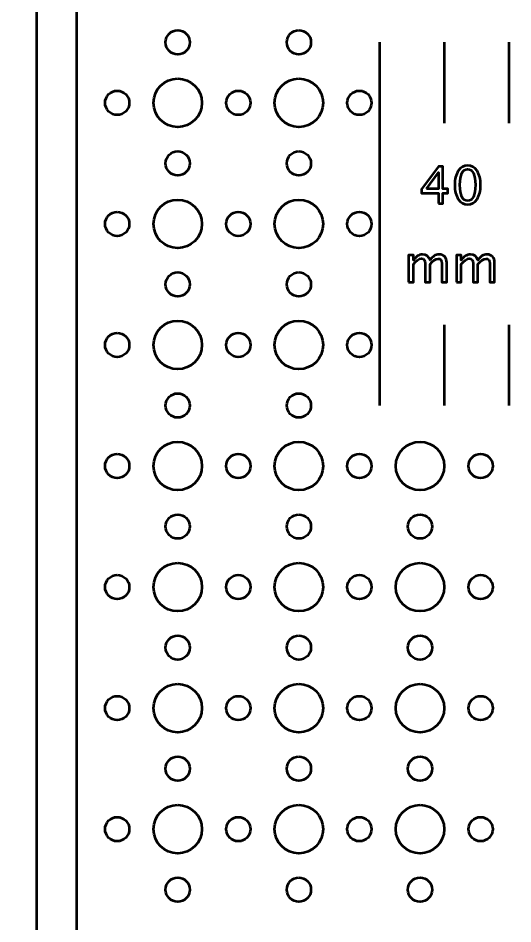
# Model space of a CAD drawing. Header units: centimetres. Extents: x -26.2 to 26.2, y -20.2 to 20.2.
# Drawn here: x -6.48 to -0.35, y -10.16 to 1.07 of the extents above; entities that cross this region are included whole.
import ezdxf

# ---------------------------------------------------------------- set-up
doc = ezdxf.new("R2010")
doc.units = ezdxf.units.CM
doc.header["$MEASUREMENT"] = 0
doc.layers.add('Layer 1', color=7, linetype='Continuous')

msp = doc.modelspace()

# ---------------------------------------------------------------- linework, layer by layer
at = {"layer": 'Layer 1', "lineweight": 53}
msp.add_lwpolyline([(-6.25, -18.98419), (-5.75, -18.98419), (-5.75, 16.01581), (-6.25, 16.01581), (-6.25, -18.98419)], close=True, dxfattribs=at)
for centre, major_axis in [((-4.5, 0.76591), (0, 0.15)), ((-3, 0.76591), (0, 0.15)), ((-4.49999, 0.0159), (0, 0.30001)), ((-2.99999, 0.0159), (0, 0.30001)), ((-5.25, 0.01591), (0, 0.15)), ((-3.75, 0.01591), (0, 0.15)), ((-2.25, 0.01591), (0, 0.15)), ((-4.5, -0.73409), (0, 0.15)), ((-3, -0.73409), (0, 0.15)), ((-4.49999, -1.4841), (0, 0.30001)), ((-2.99999, -1.4841), (0, 0.30001)), ((-5.25, -1.48409), (0, 0.15)), ((-3.75, -1.48409), (0, 0.15)), ((-2.25, -1.48409), (0, 0.15)), ((-4.5, -2.23409), (0, 0.15)), ((-3, -2.23409), (0, 0.15)), ((-4.49999, -2.9841), (0, 0.30001)), ((-2.99999, -2.9841), (0, 0.30001)), ((-5.25, -2.98409), (0, 0.15)), ((-3.75, -2.98409), (0, 0.15)), ((-2.25, -2.98409), (0, 0.15)), ((-4.5, -3.73409), (0, 0.15)), ((-3, -3.73409), (0, 0.15)), ((-4.49999, -4.4841), (0, 0.30001)), ((-2.99999, -4.4841), (0, 0.30001)), ((-1.49999, -4.4841), (0, 0.30001)), ((-5.25, -4.48409), (0, 0.15)), ((-3.75, -4.48409), (0, 0.15)), ((-2.25, -4.48409), (0, 0.15)), ((-0.75, -4.48409), (0, 0.15)), ((-4.5, -5.23409), (0, 0.15)), ((-3, -5.23409), (0, 0.15)), ((-1.5, -5.23409), (0, 0.15)), ((-4.49999, -5.9841), (0, 0.30001)), ((-2.99999, -5.9841), (0, 0.30001)), ((-1.49999, -5.9841), (0, 0.30001)), ((-5.25, -5.98409), (0, 0.15)), ((-3.75, -5.98409), (0, 0.15)), ((-2.25, -5.98409), (0, 0.15)), ((-0.75, -5.98409), (0, 0.15)), ((-4.5, -6.73409), (0, 0.15)), ((-3, -6.73409), (0, 0.15)), ((-1.5, -6.73409), (0, 0.15)), ((-4.49999, -7.4841), (0, 0.30001)), ((-2.99999, -7.4841), (0, 0.30001)), ((-1.49999, -7.4841), (0, 0.30001)), ((-5.25, -7.48409), (0, 0.15)), ((-3.75, -7.48409), (0, 0.15)), ((-2.25, -7.48409), (0, 0.15)), ((-0.75, -7.48409), (0, 0.15)), ((-4.5, -8.23409), (0, 0.15)), ((-3, -8.23409), (0, 0.15)), ((-1.5, -8.23409), (0, 0.15)), ((-4.49999, -8.9841), (0, 0.30001)), ((-2.99999, -8.9841), (0, 0.30001)), ((-1.49999, -8.9841), (0, 0.30001)), ((-5.25, -8.98409), (0, 0.15)), ((-3.75, -8.98409), (0, 0.15)), ((-2.25, -8.98409), (0, 0.15)), ((-0.75, -8.98409), (0, 0.15)), ((-4.5, -9.73409), (0, 0.15)), ((-3, -9.73409), (0, 0.15)), ((-1.5, -9.73409), (0, 0.15))]:
    msp.add_ellipse(centre, major_axis=major_axis, ratio=1, dxfattribs=at)
msp.add_open_spline([(-12.2, -20.18409), (-12.47614, -20.18409), (-12.7, -19.96023), (-12.7, -19.68409), (-12.7, -19.68409), (-12.7, -19.68409), (-12.7, 19.71591), (-12.7, 19.71591), (-12.7, 19.71591), (-12.7, 19.99205), (-12.47614, 20.21591), (-12.2, 20.21591), (-12.2, 20.21591), (-8.45782, 20.21591), (-2.97204, 20.21591), (0.2, 20.21591), (0.2, 20.21591), (0.47614, 20.21591), (0.7, 19.99205), (0.7, 19.71591), (0.7, 19.71591), (0.7, 19.71591), (0.7, 2.21591), (0.7, 2.21591), (0.7, 2.21591), (0.7, 2.21591), (25.7, 2.21591), (25.7, 2.21591), (25.7, 2.21591), (25.97614, 2.21591), (26.2, 1.99205), (26.2, 1.71591), (26.2, 1.71591), (26.2, 1.71591), (26.2, -4.68409), (26.2, -4.68409), (26.2, -4.68409), (26.2, -4.96023), (25.97614, -5.18409), (25.7, -5.18409), (25.7, -5.18409), (25.7, -5.18409), (0.7, -5.18409), (0.7, -5.18409), (0.7, -5.18409), (0.7, -5.18409), (0.7, -19.68409), (0.7, -19.68409), (0.7, -19.68409), (0.7, -19.96023), (0.47614, -20.18409), (0.2, -20.18409), (0.2, -20.18409), (-4.57775, -20.18409), (-7.42225, -20.18409), (-12.2, -20.18409)], degree=3, knots=[0, 0, 0, 0, 0.06666667, 0.06666667, 0.06666667, 0.06666667, 0.13333333, 0.13333333, 0.13333333, 0.13333333, 0.2, 0.2, 0.2, 0.2, 0.26666667, 0.26666667, 0.26666667, 0.26666667, 0.33333333, 0.33333333, 0.33333333, 0.33333333, 0.4, 0.4, 0.4, 0.4, 0.46666667, 0.46666667, 0.46666667, 0.46666667, 0.53333333, 0.53333333, 0.53333333, 0.53333333, 0.6, 0.6, 0.6, 0.6, 0.66666667, 0.66666667, 0.66666667, 0.66666667, 0.73333333, 0.73333333, 0.73333333, 0.73333333, 0.8, 0.8, 0.8, 0.8, 0.86666667, 0.86666667, 0.86666667, 0.86666667, 1, 1, 1, 1], dxfattribs=at)
at = {"layer": 'Layer 1', "color": 5, "lineweight": 53}
for points in [[(-2, 0.76591), (-2, 0.76591), (-2, -3.73409), (-2, -3.73409)], [(-1.2, 0.76591), (-1.2, 0.76591), (-1.2, -0.23409), (-1.2, -0.23409)], [(-0.4, 0.76591), (-0.4, 0.76591), (-0.4, -0.23409), (-0.4, -0.23409)], [(-1.2, -2.73409), (-1.2, -2.73409), (-1.2, -3.73409), (-1.2, -3.73409)], [(-0.4, -2.73409), (-0.4, -2.73409), (-0.4, -3.73409), (-0.4, -3.73409)]]:
    msp.add_open_spline(points, degree=3, dxfattribs=at)
for points, knots in [([(-1.27282, -1.23147), (-1.27282, -1.23147), (-1.27282, -1.10129), (-1.27282, -1.10129), (-1.27282, -1.10129), (-1.27282, -1.10129), (-1.47983, -1.10129), (-1.47983, -1.10129), (-1.47983, -1.10129), (-1.47983, -1.10129), (-1.47983, -1.05494), (-1.47983, -1.05494), (-1.47983, -1.05494), (-1.47983, -1.05494), (-1.27282, -0.77236), (-1.27282, -0.77236), (-1.27282, -0.77236), (-1.27282, -0.77236), (-1.21567, -0.77236), (-1.21567, -0.77236), (-1.21567, -0.77236), (-1.21567, -0.77236), (-1.21567, -1.05113), (-1.21567, -1.05113), (-1.21567, -1.05113), (-1.21567, -1.05113), (-1.15408, -1.05113), (-1.15408, -1.05113), (-1.15408, -1.05113), (-1.15408, -1.05113), (-1.15408, -1.10129), (-1.15408, -1.10129), (-1.15408, -1.10129), (-1.15408, -1.10129), (-1.21567, -1.10129), (-1.21567, -1.10129), (-1.21567, -1.10129), (-1.21567, -1.10129), (-1.21567, -1.23147), (-1.21567, -1.23147), (-1.21567, -1.23147), (-1.21567, -1.23147), (-1.27282, -1.23147), (-1.27282, -1.23147)], [0, 0, 0, 0, 0.08333333, 0.08333333, 0.08333333, 0.08333333, 0.16666667, 0.16666667, 0.16666667, 0.16666667, 0.25, 0.25, 0.25, 0.25, 0.33333333, 0.33333333, 0.33333333, 0.33333333, 0.41666667, 0.41666667, 0.41666667, 0.41666667, 0.5, 0.5, 0.5, 0.5, 0.58333333, 0.58333333, 0.58333333, 0.58333333, 0.66666667, 0.66666667, 0.66666667, 0.66666667, 0.75, 0.75, 0.75, 0.75, 0.83333333, 0.83333333, 0.83333333, 0.83333333, 1, 1, 1, 1]), ([(-0.91003, -1.2429), (-0.95818, -1.2429), (-0.99702, -1.22078), (-1.02645, -1.17665), (-1.02645, -1.17665), (-1.05597, -1.13252), (-1.07068, -1.07431), (-1.07068, -1.00192), (-1.07068, -1.00192), (-1.07068, -0.92953), (-1.05597, -0.87132), (-1.02645, -0.82719), (-1.02645, -0.82719), (-0.99702, -0.78305), (-0.95818, -0.76093), (-0.91003, -0.76093), (-0.91003, -0.76093), (-0.86166, -0.76093), (-0.82282, -0.78295), (-0.7934, -0.82697), (-0.7934, -0.82697), (-0.76409, -0.871), (-0.74937, -0.92932), (-0.74937, -1.00192), (-0.74937, -1.00192), (-0.74937, -1.07431), (-0.76409, -1.13252), (-0.7934, -1.17665), (-0.7934, -1.17665), (-0.82282, -1.22078), (-0.86166, -1.2429), (-0.91003, -1.2429)], [0, 0, 0, 0, 0.11111111, 0.11111111, 0.11111111, 0.11111111, 0.22222222, 0.22222222, 0.22222222, 0.22222222, 0.33333333, 0.33333333, 0.33333333, 0.33333333, 0.44444444, 0.44444444, 0.44444444, 0.44444444, 0.55555556, 0.55555556, 0.55555556, 0.55555556, 0.66666667, 0.66666667, 0.66666667, 0.66666667, 0.77777778, 0.77777778, 0.77777778, 0.77777778, 1, 1, 1, 1]), ([(-1.41962, -1.05113), (-1.41962, -1.05113), (-1.26901, -1.05113), (-1.26901, -1.05113), (-1.26901, -1.05113), (-1.26901, -1.05113), (-1.26901, -0.84772), (-1.26901, -0.84772), (-1.26901, -0.84772), (-1.26901, -0.84772), (-1.41962, -1.05113), (-1.41962, -1.05113)], [0, 0, 0, 0, 0.25, 0.25, 0.25, 0.25, 0.5, 0.5, 0.5, 0.5, 1, 1, 1, 1]), ([(-0.91014, -1.19718), (-0.84653, -1.19718), (-0.81478, -1.13209), (-0.81478, -1.00192), (-0.81478, -1.00192), (-0.81478, -0.87174), (-0.84653, -0.80665), (-0.91014, -0.80665), (-0.91014, -0.80665), (-0.97353, -0.80665), (-1.00528, -0.87174), (-1.00528, -1.00192), (-1.00528, -1.00192), (-1.00528, -1.13209), (-0.97353, -1.19718), (-0.91014, -1.19718)], [0, 0, 0, 0, 0.2, 0.2, 0.2, 0.2, 0.4, 0.4, 0.4, 0.4, 0.6, 0.6, 0.6, 0.6, 1, 1, 1, 1]), ([(-1.64261, -2.20725), (-1.64261, -2.20725), (-1.64261, -1.8707), (-1.64261, -1.8707), (-1.64261, -1.8707), (-1.64261, -1.8707), (-1.58165, -1.8707), (-1.58165, -1.8707), (-1.58165, -1.8707), (-1.58165, -1.8707), (-1.58165, -1.93431), (-1.58165, -1.93431), (-1.58165, -1.93431), (-1.55191, -1.88721), (-1.51381, -1.86371), (-1.46714, -1.86371), (-1.46714, -1.86371), (-1.42216, -1.86371), (-1.39157, -1.88721), (-1.37527, -1.93431), (-1.37527, -1.93431), (-1.34638, -1.88679), (-1.30871, -1.86308), (-1.26246, -1.86308), (-1.26246, -1.86308), (-1.23293, -1.86308), (-1.20996, -1.87176), (-1.19356, -1.88922), (-1.19356, -1.88922), (-1.17715, -1.90668), (-1.1689, -1.93113), (-1.1689, -1.96256), (-1.1689, -1.96256), (-1.1689, -1.96256), (-1.1689, -2.20725), (-1.1689, -2.20725), (-1.1689, -2.20725), (-1.1689, -2.20725), (-1.22986, -2.20725), (-1.22986, -2.20725), (-1.22986, -2.20725), (-1.22986, -2.20725), (-1.22986, -1.97262), (-1.22986, -1.97262), (-1.22986, -1.97262), (-1.22986, -1.93431), (-1.2451, -1.91515), (-1.27558, -1.91515), (-1.27558, -1.91515), (-1.30722, -1.91515), (-1.34046, -1.93748), (-1.37527, -1.98225), (-1.37527, -1.98225), (-1.37527, -1.98225), (-1.37527, -2.20725), (-1.37527, -2.20725), (-1.37527, -2.20725), (-1.37527, -2.20725), (-1.43623, -2.20725), (-1.43623, -2.20725), (-1.43623, -2.20725), (-1.43623, -2.20725), (-1.43623, -1.97241), (-1.43623, -1.97241), (-1.43623, -1.97241), (-1.43623, -1.93378), (-1.45169, -1.91451), (-1.4827, -1.91451), (-1.4827, -1.91451), (-1.51349, -1.91451), (-1.54651, -1.93695), (-1.58165, -1.98193), (-1.58165, -1.98193), (-1.58165, -1.98193), (-1.58165, -2.20725), (-1.58165, -2.20725), (-1.58165, -2.20725), (-1.58165, -2.20725), (-1.64261, -2.20725), (-1.64261, -2.20725)], [0, 0, 0, 0, 0.04761905, 0.04761905, 0.04761905, 0.04761905, 0.0952381, 0.0952381, 0.0952381, 0.0952381, 0.14285714, 0.14285714, 0.14285714, 0.14285714, 0.19047619, 0.19047619, 0.19047619, 0.19047619, 0.23809524, 0.23809524, 0.23809524, 0.23809524, 0.28571429, 0.28571429, 0.28571429, 0.28571429, 0.33333333, 0.33333333, 0.33333333, 0.33333333, 0.38095238, 0.38095238, 0.38095238, 0.38095238, 0.42857143, 0.42857143, 0.42857143, 0.42857143, 0.47619048, 0.47619048, 0.47619048, 0.47619048, 0.52380952, 0.52380952, 0.52380952, 0.52380952, 0.57142857, 0.57142857, 0.57142857, 0.57142857, 0.61904762, 0.61904762, 0.61904762, 0.61904762, 0.66666667, 0.66666667, 0.66666667, 0.66666667, 0.71428571, 0.71428571, 0.71428571, 0.71428571, 0.76190476, 0.76190476, 0.76190476, 0.76190476, 0.80952381, 0.80952381, 0.80952381, 0.80952381, 0.85714286, 0.85714286, 0.85714286, 0.85714286, 0.9047619, 0.9047619, 0.9047619, 0.9047619, 1, 1, 1, 1]), ([(-1.04973, -2.20725), (-1.04973, -2.20725), (-1.04973, -1.8707), (-1.04973, -1.8707), (-1.04973, -1.8707), (-1.04973, -1.8707), (-0.98877, -1.8707), (-0.98877, -1.8707), (-0.98877, -1.8707), (-0.98877, -1.8707), (-0.98877, -1.93431), (-0.98877, -1.93431), (-0.98877, -1.93431), (-0.95903, -1.88721), (-0.92093, -1.86371), (-0.87426, -1.86371), (-0.87426, -1.86371), (-0.82928, -1.86371), (-0.79869, -1.88721), (-0.78239, -1.93431), (-0.78239, -1.93431), (-0.7535, -1.88679), (-0.71583, -1.86308), (-0.66958, -1.86308), (-0.66958, -1.86308), (-0.64005, -1.86308), (-0.61708, -1.87176), (-0.60068, -1.88922), (-0.60068, -1.88922), (-0.58427, -1.90668), (-0.57602, -1.93113), (-0.57602, -1.96256), (-0.57602, -1.96256), (-0.57602, -1.96256), (-0.57602, -2.20725), (-0.57602, -2.20725), (-0.57602, -2.20725), (-0.57602, -2.20725), (-0.63698, -2.20725), (-0.63698, -2.20725), (-0.63698, -2.20725), (-0.63698, -2.20725), (-0.63698, -1.97262), (-0.63698, -1.97262), (-0.63698, -1.97262), (-0.63698, -1.93431), (-0.65222, -1.91515), (-0.6827, -1.91515), (-0.6827, -1.91515), (-0.71434, -1.91515), (-0.74758, -1.93748), (-0.78239, -1.98225), (-0.78239, -1.98225), (-0.78239, -1.98225), (-0.78239, -2.20725), (-0.78239, -2.20725), (-0.78239, -2.20725), (-0.78239, -2.20725), (-0.84335, -2.20725), (-0.84335, -2.20725), (-0.84335, -2.20725), (-0.84335, -2.20725), (-0.84335, -1.97241), (-0.84335, -1.97241), (-0.84335, -1.97241), (-0.84335, -1.93378), (-0.85881, -1.91451), (-0.88982, -1.91451), (-0.88982, -1.91451), (-0.92061, -1.91451), (-0.95363, -1.93695), (-0.98877, -1.98193), (-0.98877, -1.98193), (-0.98877, -1.98193), (-0.98877, -2.20725), (-0.98877, -2.20725), (-0.98877, -2.20725), (-0.98877, -2.20725), (-1.04973, -2.20725), (-1.04973, -2.20725)], [0, 0, 0, 0, 0.04761905, 0.04761905, 0.04761905, 0.04761905, 0.0952381, 0.0952381, 0.0952381, 0.0952381, 0.14285714, 0.14285714, 0.14285714, 0.14285714, 0.19047619, 0.19047619, 0.19047619, 0.19047619, 0.23809524, 0.23809524, 0.23809524, 0.23809524, 0.28571429, 0.28571429, 0.28571429, 0.28571429, 0.33333333, 0.33333333, 0.33333333, 0.33333333, 0.38095238, 0.38095238, 0.38095238, 0.38095238, 0.42857143, 0.42857143, 0.42857143, 0.42857143, 0.47619048, 0.47619048, 0.47619048, 0.47619048, 0.52380952, 0.52380952, 0.52380952, 0.52380952, 0.57142857, 0.57142857, 0.57142857, 0.57142857, 0.61904762, 0.61904762, 0.61904762, 0.61904762, 0.66666667, 0.66666667, 0.66666667, 0.66666667, 0.71428571, 0.71428571, 0.71428571, 0.71428571, 0.76190476, 0.76190476, 0.76190476, 0.76190476, 0.80952381, 0.80952381, 0.80952381, 0.80952381, 0.85714286, 0.85714286, 0.85714286, 0.85714286, 0.9047619, 0.9047619, 0.9047619, 0.9047619, 1, 1, 1, 1])]:
    msp.add_open_spline(points, degree=3, knots=knots, dxfattribs=at)

doc.saveas('drawing.dxf')
